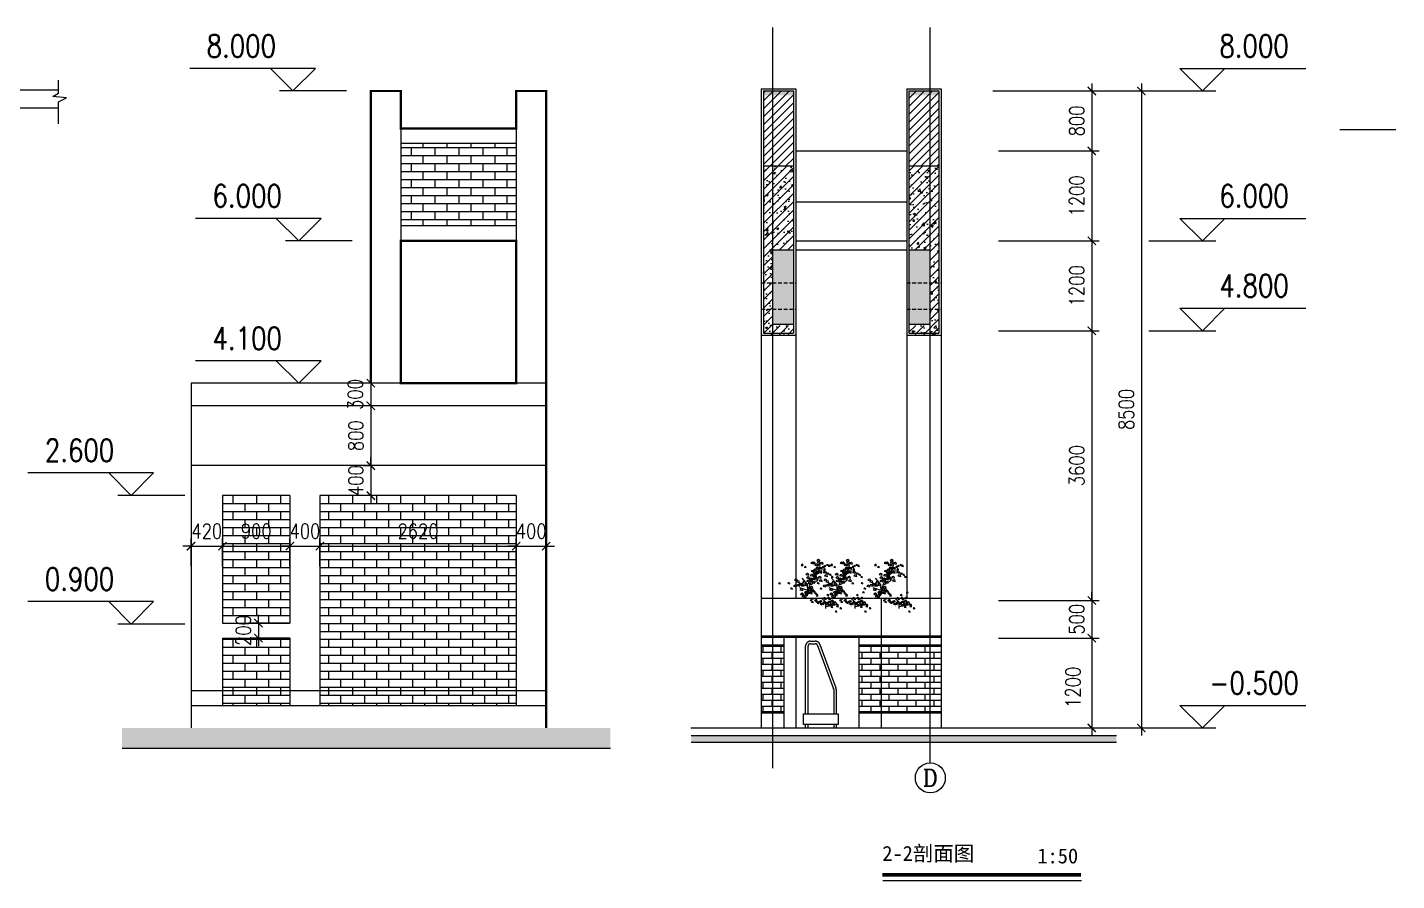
# Model space of a CAD drawing. Extents: x 156584 to 263272, y 27267 to 65241.
# Drawn here: x 245002 to 263272, y 30510 to 41896 of the extents above; entities that cross this region are included whole.
import ezdxf
from ezdxf.enums import TextEntityAlignment as Align

# ---------------------------------------------------------------- set-up
doc = ezdxf.new("R2010")
doc.units = 0
doc.header["$LTSCALE"] = 100
doc.header["$MEASUREMENT"] = 0
doc.header["$PDMODE"] = 34
doc.linetypes.add('1', pattern=[4, 2.5, -0.5, 0.5, -0.5])
doc.linetypes.add('DASHED', pattern=[0.75, 0.5, -0.25])
doc.layers.get('0').update_dxf_attribs({"color": 1, "linetype": 'CONTINUOUS'})
doc.layers.get('DEFPOINTS').update_dxf_attribs({"linetype": 'CONTINUOUS'})
for name, color, linetype in [('A', 43, 'CONTINUOUS'), ('AXIS', 3, 'CONTINUOUS'), ('AXIS_TEXT', 7, 'CONTINUOUS'), ('DOTE', 252, 'CONTINUOUS'), ('DRAW', 62, 'CONTINUOUS'), ('FENSHUA', 253, 'CONTINUOUS'), ('PUB_DIM', 9, 'CONTINUOUS'), ('PUB_HATCH', 8, 'CONTINUOUS'), ('S_WALL', 143, 'CONTINUOUS'), ('SITE', 8, 'CONTINUOUS'), ('WALL', 255, 'CONTINUOUS')]:
    doc.layers.add(name, color=color, linetype=linetype)
doc.styles.add('COMPLEX', font='COMPLEX')
doc.styles.add('DIM_FONT', font='SIMPLEX', dxfattribs={"width": 0.8})
doc.styles.add('HEI', font='simhei.ttf', dxfattribs={"width": 0.8})
doc.dimstyles.new('3', dxfattribs={"dimscale": 0, "dimtxt": 125, "dimasz": 110, "dimexe": 100, "dimexo": 0, "dimgap": 100, "dimtad": 1, "dimdec": 0, "dimlfac": -1, "dimtxsty": 'DIM_FONT', "dimblk": '_DIMX', "dimblk1": 'ARCHTICK', "dimblk2": 'ARCHTICK', "dimsah": 1, "dimcen": 0.09, "dimdle": 100, "dimclrd": 256, "dimclre": 256, "dimclrt": 256, "dimazin": 3, "dimtfac": 5, "dimtdec": 0, "dimtix": 1, "dimtmove": 0, "dimatfit": 3, "dimtolj": 1, "dimtzin": 0})
pattern_1 = [(0, (214945.41, -156374.03), (0, 106.68), []), (90, (214945.4, -156374.03), (-160, 106.68), [106.68, -106.68])]

# ---------------------------------------------------------------- blocks, each defined once
blk = doc.blocks.new('_ARCHTICK')
at = {"color": 0, "linetype": 'BYBLOCK', "const_width": 0.15}
blk.add_lwpolyline([(-0.5, -0.5), (0.5, 0.5)], dxfattribs=at)
blk = doc.blocks.new('*D152')
at = {"linetype": 'BYBLOCK'}
for p, q in [((93803, 91055), (93803, 90055)), ((92557, 90955), (93903, 90955)), ((92557, 90155), (93903, 90155))]:
    blk.add_line(p, q, dxfattribs=at)
at = {"layer": 'DEFPOINTS', "color": 0, "linetype": 'BYBLOCK'}
for p in [(92557, 90955), (92557, 90155), (93803, 90155)]:
    blk.add_point(p, dxfattribs=at)
at = {"linetype": 'BYBLOCK', "xscale": 110, "yscale": 110, "zscale": 110}
for p, rotation in [((93803, 90955), 90), ((93803, 90155), 270)]:
    blk.add_blockref('_ARCHTICK', p, dxfattribs=dict(at, rotation=rotation))
at = {"linetype": 'BYBLOCK', "insert": (93603, 90555), "char_height": 200, "attachment_point": 5, "rotation": 90, "style": 'DIM_FONT'}
blk.add_mtext('\\A1;800', dxfattribs=at)
blk = doc.blocks.new('_DIMX')
blk.add_line((-150, 0), (150, 0))
at = {"const_width": 50}
blk.add_lwpolyline([(-70, -70), (70, 70)], dxfattribs=at)
blk = doc.blocks.new('*D153')
at = {"linetype": 'BYBLOCK'}
for p, q in [((92557, 90155), (93903, 90155)), ((93803, 90255), (93803, 88855)), ((92557, 88955), (93903, 88955))]:
    blk.add_line(p, q, dxfattribs=at)
at = {"layer": 'DEFPOINTS', "color": 0, "linetype": 'BYBLOCK'}
for p in [(92557, 90155), (92557, 88955), (93803, 88955)]:
    blk.add_point(p, dxfattribs=at)
at = {"linetype": 'BYBLOCK', "xscale": 110, "yscale": 110, "zscale": 110}
for p, rotation in [((93803, 90155), 90), ((93803, 88955), 270)]:
    blk.add_blockref('_ARCHTICK', p, dxfattribs=dict(at, rotation=rotation))
at = {"linetype": 'BYBLOCK', "insert": (93603, 89555), "char_height": 200, "attachment_point": 5, "rotation": 90, "style": 'DIM_FONT'}
blk.add_mtext('\\A1;1200', dxfattribs=at)
blk = doc.blocks.new('*D154')
at = {"linetype": 'BYBLOCK'}
for p, q in [((92557, 87755), (93903, 87755)), ((93803, 87855), (93803, 84055)), ((92557, 84155), (93903, 84155))]:
    blk.add_line(p, q, dxfattribs=at)
at = {"layer": 'DEFPOINTS', "color": 0, "linetype": 'BYBLOCK'}
for p in [(92557, 87755), (92557, 84155), (93803, 84155)]:
    blk.add_point(p, dxfattribs=at)
at = {"linetype": 'BYBLOCK', "xscale": 110, "yscale": 110, "zscale": 110}
for p, rotation in [((93803, 87755), 90), ((93803, 84155), 270)]:
    blk.add_blockref('_ARCHTICK', p, dxfattribs=dict(at, rotation=rotation))
at = {"linetype": 'BYBLOCK', "insert": (93603, 85955), "char_height": 200, "attachment_point": 5, "rotation": 90, "style": 'DIM_FONT'}
blk.add_mtext('\\A1;3600', dxfattribs=at)
blk = doc.blocks.new('*D155')
at = {"linetype": 'BYBLOCK'}
for p, q in [((93803, 84155), (93803, 84265)), ((92557, 84155), (93903, 84155)), ((93803, 84155), (93803, 83655)), ((92557, 83655), (93903, 83655)), ((93803, 83655), (93803, 83545))]:
    blk.add_line(p, q, dxfattribs=at)
at = {"layer": 'DEFPOINTS', "color": 0, "linetype": 'BYBLOCK'}
for p in [(92557, 84155), (92557, 83655), (93803, 83655)]:
    blk.add_point(p, dxfattribs=at)
at = {"linetype": 'BYBLOCK', "xscale": 110, "yscale": 110, "zscale": 110}
for p, rotation in [((93803, 84155), 270), ((93803, 83655), 90)]:
    blk.add_blockref('_ARCHTICK', p, dxfattribs=dict(at, rotation=rotation))
at = {"linetype": 'BYBLOCK', "insert": (93603, 83905), "char_height": 200, "attachment_point": 5, "rotation": 90, "style": 'DIM_FONT'}
blk.add_mtext('\\A1;500', dxfattribs=at)
blk = doc.blocks.new('*D156')
at = {"linetype": 'BYBLOCK'}
for p, q in [((93803, 83755), (93803, 82355)), ((92557, 83655), (93903, 83655)), ((92557, 82455), (93903, 82455))]:
    blk.add_line(p, q, dxfattribs=at)
at = {"layer": 'DEFPOINTS', "color": 0, "linetype": 'BYBLOCK'}
for p in [(92557, 83655), (92557, 82455), (93803, 82455)]:
    blk.add_point(p, dxfattribs=at)
at = {"linetype": 'BYBLOCK', "xscale": 110, "yscale": 110, "zscale": 110}
for p, rotation in [((93803, 83655), 90), ((93803, 82455), 270)]:
    blk.add_blockref('_ARCHTICK', p, dxfattribs=dict(at, rotation=rotation))
at = {"linetype": 'BYBLOCK', "insert": (93553, 82997), "char_height": 200, "attachment_point": 5, "rotation": 90, "style": 'DIM_FONT'}
blk.add_mtext('\\A1;1200', dxfattribs=at)
blk = doc.blocks.new('*D157')
at = {"linetype": 'BYBLOCK'}
for p, q in [((94803, 91055), (94803, 82355)), ((92822, 90955), (94903, 90955)), ((92822, 82455), (94903, 82455))]:
    blk.add_line(p, q, dxfattribs=at)
at = {"layer": 'DEFPOINTS', "color": 0, "linetype": 'BYBLOCK'}
for p in [(92822, 90955), (92822, 82455), (94803, 82455)]:
    blk.add_point(p, dxfattribs=at)
at = {"linetype": 'BYBLOCK', "xscale": 110, "yscale": 110, "zscale": 110}
for p, rotation in [((94803, 90955), 90), ((94803, 82455), 270)]:
    blk.add_blockref('_ARCHTICK', p, dxfattribs=dict(at, rotation=rotation))
at = {"linetype": 'BYBLOCK', "insert": (94603, 86705), "char_height": 200, "attachment_point": 5, "rotation": 90, "style": 'DIM_FONT'}
blk.add_mtext('\\A1;8500', dxfattribs=at)
blk = doc.blocks.new('M_G79')
at = {"color": 3, "linetype": 'CONTINUOUS'}
for p, q in [((-2470, 2935), (-2280, 2980)), ((-2463, 3000), (-2272, 3045)), ((-2075, 2913), (-1885, 2958)), ((-1641, 3610), (-1324, 3685)), ((-1503, 3661), (-1186, 3736)), ((-1186, 4132), (-869, 4207)), ((-1157, 3600), (-840, 3675)), ((-1129, 2896), (-939, 2941)), ((-1072, 3965), (-755, 4040)), ((-1042, 2886), (-852, 2931)), ((-1041, 3058), (-724, 3133)), ((-946, 3709), (-629, 3784)), ((-922, 3332), (-605, 3407)), ((-922, 3332), (-605, 3407)), ((-835, 3322), (-518, 3397)), ((-716, 3992), (-399, 4067)), ((-712, 3440), (-395, 3515)), ((-711, 2894), (-520, 2939)), ((-702, 2932), (-385, 3007)), ((-634, 3145), (-317, 3220)), ((-574, 3491), (-257, 3566)), ((-421, 3077), (-104, 3152)), ((-326, 3777), (-136, 3822)), ((-222, 3919), (-31, 3964)), ((-125, 3600), (65, 3645)), ((-93, 3486), (97, 3531)), ((-43, 4142), (148, 4187)), ((-28, 3281), (162, 3326)), ((156, 4142), (346, 4187)), ((178, 4140), (368, 4185)), ((178, 3346), (368, 3391)), ((257, 3024), (574, 3099)), ((441, 3339), (632, 3384)), ((705, 3331), (895, 3376)), ((979, 3213), (1169, 3258)), ((-1590, 2282), (-1273, 2357)), ((-1379, 1994), (-1062, 2069)), ((-1245, 2843), (-1055, 2888)), ((-1195, 1665), (-878, 1740)), ((-1116, 2383), (-799, 2458)), ((-1050, 1979), (-733, 2054)), ((-1007, 2768), (-690, 2843)), ((-997, 1863), (-680, 1938)), ((-845, 2640), (-528, 2715)), ((-800, 2683), (-610, 2728)), ((-778, 2681), (-588, 2726)), ((-777, 2456), (-460, 2531)), ((-748, 2122), (-431, 2197)), ((-742, 2809), (-552, 2854)), ((-697, 2381), (-380, 2456)), ((-629, 1800), (-312, 1875)), ((-486, 2291), (-169, 2366)), ((-259, 2552), (58, 2627)), ((-24, 2284), (293, 2359)), ((1860, 1814), (2050, 1859)), ((-3794, 150), (-3603, 195)), ((-2906, 603), (-2715, 648)), ((-2413, 1227), (-2096, 1302)), ((-2397, 215), (-2207, 260)), ((-2219, 588), (-1902, 663)), ((-2156, 1154), (-1839, 1229)), ((-1953, 801), (-1636, 876)), ((-1822, 985), (-1505, 1060)), ((-1682, 1057), (-1365, 1132)), ((-1537, 1372), (-1220, 1447)), ((-1513, 994), (-1195, 1069)), ((-1433, 523), (-1116, 598)), ((-1227, 1183), (-910, 1258)), ((-1191, 121), (-874, 196)), ((-1188, 143), (-871, 218)), ((-941, -17), (-624, 58)), ((-886, 484), (-569, 559)), ((-760, 1021), (-443, 1096)), ((-760, 426), (-443, 501)), ((-755, 271), (-438, 346)), ((-750, 513), (-433, 588)), ((-661, 922), (-344, 997)), ((-607, 1202), (-290, 1277)), ((-573, 714), (-256, 789)), ((-407, 629), (-89, 704)), ((-385, 1023), (-68, 1098)), ((-218, 939), (99, 1014)), ((-86, 973), (104, 1018)), ((-43, 968), (148, 1013)), ((23, -31), (213, 14)), ((71, 206), (261, 251)), ((124, 883), (315, 928)), ((187, 854), (378, 899)), ((379, 789), (569, 834)), ((391, 699), (581, 744)), ((442, 164), (632, 209)), ((517, 244), (707, 289)), ((633, 99), (823, 144)), ((788, 104), (978, 149)), ((826, 56), (1017, 101)), ((935, 242), (1125, 287)), ((1037, 363), (1227, 408)), ((1163, 106), (1353, 151)), ((1199, 830), (1389, 875)), ((1347, 769), (1537, 814)), ((1349, 196), (1539, 241)), ((1366, 348), (1556, 393)), ((1376, 435), (1566, 480)), ((1402, 1270), (1592, 1315)), ((1574, 1031), (1764, 1076)), ((1649, 317), (1839, 362)), ((1661, 1021), (1851, 1066)), ((1734, 484), (1924, 529)), ((1785, 941), (1975, 986)), ((1819, 651), (2009, 696)), ((1898, 377), (2089, 422)), ((1959, 723), (2149, 768)), ((1990, 1205), (2181, 1250)), ((1993, 1227), (2183, 1272)), ((2070, 931), (2260, 976)), ((2114, 530), (2304, 575)), ((2179, 919), (2369, 964)), ((2218, 871), (2408, 916)), ((2252, 581), (2442, 626)), ((2276, 798), (2466, 843)), ((2334, 329), (2524, 374)), ((2353, 702), (2544, 747)), ((2353, 305), (2544, 350)), ((2433, 627), (2623, 672)), ((2443, 912), (2633, 957)), ((2649, 779), (2839, 824)), ((2801, 762), (2991, 807)), ((2852, 624), (3042, 669)), ((2944, 63), (3134, 108)), ((3246, 602), (3437, 647)), ((233, -121), (424, -76))]:
    blk.add_line(p, q, dxfattribs=at)
for points in [[(-474, 19), (-535, 70), (-743, 1769), (-503, 2932), (-208, 3406)], [(-615, 740), (-958, 1418), (-1781, 1752)], [(-656, 1561), (-179, 2279)], [(-1607, 740), (-823, 852)], [(1614, 559), (1079, 706)], [(1612, 537), (1876, -65)], [(1854, 135), (2456, 597)]]:
    blk.add_lwpolyline(points, dxfattribs=at)
at = {"color": 3, "linetype": 'CONTINUOUS', "const_width": 22.5}
blk.add_lwpolyline([(1251, 70), (1527, -27)], dxfattribs=at)
at = {"color": 3, "linetype": 'CONTINUOUS'}
for centre, radius in [((-2369, 2950), 94.1), ((-2362, 3015), 94.1), ((-1975, 2928), 94.1), ((-1473, 3635), 157), ((-1335, 3686), 157), ((-1144, 2858), 94.1), ((-1018, 4158), 157), ((-989, 3625), 157), ((-1028, 2911), 94.1), ((-904, 3991), 157), ((-941, 2902), 94.1), ((-872, 3083), 157), ((-839, 2793), 157), ((-778, 3734), 157), ((-754, 3357), 157), ((-754, 3357), 157), ((-667, 3347), 157), ((-548, 4017), 157), ((-610, 2909), 94.1), ((-543, 3466), 157), ((-534, 2958), 157), ((-466, 3171), 157), ((-405, 3517), 157), ((-253, 3103), 157), ((-225, 3792), 94.1), ((-121, 3935), 94.1), ((-24, 3615), 94.1), ((7, 3502), 94.1), ((58, 4157), 94.1), ((73, 3296), 94.1), ((257, 4157), 94.1), ((279, 4155), 94.1), ((279, 3361), 94.1), ((425, 3050), 157), ((542, 3354), 94.1), ((806, 3347), 94.1), ((1080, 3228), 94.1), ((-1422, 2307), 157), ((-1369, 1397), 157), ((-1211, 2019), 157), ((-1027, 1690), 157), ((-947, 2408), 157), ((-882, 2004), 157), ((-829, 1888), 157), ((-676, 2665), 157), ((-699, 2698), 94.1), ((-677, 2696), 94.1), ((-609, 2481), 157), ((-580, 2147), 157), ((-641, 2824), 94.1), ((-529, 2406), 157), ((-461, 1825), 157), ((-318, 2317), 157), ((-91, 2578), 157), ((144, 2309), 157), ((1961, 1830), 94.1), ((-3693, 165), 94.1), ((-2805, 618), 94.1), ((-2245, 1252), 157), ((-2296, 231), 94.1), ((-2051, 613), 157), ((-1988, 1179), 157), ((-1785, 826), 157), ((-1654, 1010), 157), ((-1514, 1083), 157), ((-1344, 1020), 157), ((-1264, 548), 157), ((-1059, 1208), 157), ((-1022, 146), 157), ((-1020, 168), 157), ((-773, 8), 157), ((-717, 509), 157), ((-592, 1046), 157), ((-592, 451), 157), ((-587, 296), 157), ((-582, 538), 157), ((-492, 947), 157), ((-439, 1228), 157), ((-405, 739), 157), ((-238, 654), 157), ((-217, 1049), 157), ((-50, 964), 157), ((15, 988), 94.1), ((58, 983), 94.1), ((124, -16), 94.1), ((172, 221), 94.1), ((225, 898), 94.1), ((288, 869), 94.1), ((479, 804), 94.1), ((492, 714), 94.1), ((542, 180), 94.1), ((617, 260), 94.1), ((734, 114), 94.1), ((889, 119), 94.1), ((927, 71), 94.1), ((1036, 257), 94.1), ((1138, 378), 94.1), ((1264, 122), 94.1), ((1300, 845), 94.1), ((1448, 785), 94.1), ((1450, 211), 94.1), ((1467, 364), 94.1), ((1477, 451), 94.1), ((1503, 1285), 94.1), ((1675, 1046), 94.1), ((1750, 332), 94.1), ((1762, 1036), 94.1), ((1835, 499), 94.1), ((1886, 956), 94.1), ((1919, 666), 94.1), ((1999, 393), 94.1), ((2060, 739), 94.1), ((2091, 1220), 94.1), ((2094, 1242), 94.1), ((2171, 947), 94.1), ((2215, 545), 94.1), ((2280, 935), 94.1), ((2319, 886), 94.1), ((2353, 596), 94.1), ((2377, 814), 94.1), ((2435, 344), 94.1), ((2454, 717), 94.1), ((2454, 320), 94.1), ((2534, 642), 94.1), ((2544, 927), 94.1), ((2750, 794), 94.1), ((2902, 777), 94.1), ((2953, 639), 94.1), ((3045, 78), 94.1), ((3347, 618), 94.1), ((334, -106), 94.1)]:
    blk.add_arc(centre, radius, 18.44222, 198.41455, dxfattribs=at)
at = {"width": 0.8, "flags": 9}
for tag in ['XSIZE', 'YSIZE']:
    blk.add_attdef(tag, (0, 0), '', height=0.5, dxfattribs=at)
blk = doc.blocks.new('_AXISO')
blk.add_circle((0, 0), 0.5)
at = {"layer": 'AXIS_TEXT', "style": 'COMPLEX', "width": 1.041667}
blk.add_attdef('A', text='', height=0.56, dxfattribs=at).set_placement((-0.25, -0.28), (0.25, -0.28), align=Align.FIT)
blk = doc.blocks.new('*D158')
at = {"linetype": 'BYBLOCK'}
for p, q in [((93803, 89055), (93803, 87655)), ((92557, 88955), (93903, 88955)), ((92557, 87755), (93903, 87755))]:
    blk.add_line(p, q, dxfattribs=at)
at = {"layer": 'DEFPOINTS', "color": 0, "linetype": 'BYBLOCK'}
for p in [(92557, 88955), (92557, 87755), (93803, 87755)]:
    blk.add_point(p, dxfattribs=at)
at = {"linetype": 'BYBLOCK', "xscale": 110, "yscale": 110, "zscale": 110}
for p, rotation in [((93803, 88955), 90), ((93803, 87755), 270)]:
    blk.add_blockref('_ARCHTICK', p, dxfattribs=dict(at, rotation=rotation))
at = {"linetype": 'BYBLOCK', "insert": (93603, 88355), "char_height": 200, "attachment_point": 5, "rotation": 90, "style": 'DIM_FONT'}
blk.add_mtext('\\A1;1200', dxfattribs=at)
blk = doc.blocks.new('*D162')
at = {"linetype": 'BYBLOCK'}
for p, q in [((33560, 192288), (33450, 192288)), ((33560, 192021), (33560, 192388)), ((33560, 192288), (33960, 192288)), ((33960, 192021), (33960, 192388)), ((33960, 192288), (34070, 192288))]:
    blk.add_line(p, q, dxfattribs=at)
at = {"layer": 'DEFPOINTS', "color": 0, "linetype": 'BYBLOCK'}
for p in [(33960, 192288), (33560, 192021), (33960, 192021)]:
    blk.add_point(p, dxfattribs=at)
at = {"linetype": 'BYBLOCK', "xscale": 110, "yscale": 110, "zscale": 110}
blk.add_blockref('_ARCHTICK', (33560, 192288), dxfattribs=at)
at = {"linetype": 'BYBLOCK', "xscale": 110, "yscale": 110, "zscale": 110, "rotation": 180}
blk.add_blockref('_ARCHTICK', (33960, 192288), dxfattribs=at)
at = {"linetype": 'BYBLOCK', "insert": (33760, 192488), "char_height": 200, "attachment_point": 5, "style": 'DIM_FONT'}
blk.add_mtext('\\A1;400', dxfattribs=at)
blk = doc.blocks.new('*D163')
at = {"linetype": 'BYBLOCK'}
for p, q in [((33860, 192288), (36679, 192288)), ((33960, 192021), (33960, 192388)), ((36579, 192021), (36579, 192388))]:
    blk.add_line(p, q, dxfattribs=at)
at = {"layer": 'DEFPOINTS', "color": 0, "linetype": 'BYBLOCK'}
for p in [(36579, 192288), (33960, 192021), (36579, 192021)]:
    blk.add_point(p, dxfattribs=at)
at = {"linetype": 'BYBLOCK', "xscale": 110, "yscale": 110, "zscale": 110, "rotation": 180}
blk.add_blockref('_ARCHTICK', (33960, 192288), dxfattribs=at)
at = {"linetype": 'BYBLOCK', "xscale": 110, "yscale": 110, "zscale": 110}
blk.add_blockref('_ARCHTICK', (36579, 192288), dxfattribs=at)
at = {"linetype": 'BYBLOCK', "insert": (35269, 192488), "char_height": 200, "attachment_point": 5, "style": 'DIM_FONT'}
blk.add_mtext('\\A1;2620', dxfattribs=at)
blk = doc.blocks.new('*D164')
at = {"linetype": 'BYBLOCK'}
for p, q in [((36579, 192288), (36469, 192288)), ((36579, 192021), (36579, 192388)), ((36579, 192288), (36979, 192288)), ((36979, 192021), (36979, 192388)), ((36979, 192288), (37089, 192288))]:
    blk.add_line(p, q, dxfattribs=at)
at = {"layer": 'DEFPOINTS', "color": 0, "linetype": 'BYBLOCK'}
for p in [(36979, 192288), (36579, 192021), (36979, 192021)]:
    blk.add_point(p, dxfattribs=at)
at = {"linetype": 'BYBLOCK', "xscale": 110, "yscale": 110, "zscale": 110}
blk.add_blockref('_ARCHTICK', (36579, 192288), dxfattribs=at)
at = {"linetype": 'BYBLOCK', "xscale": 110, "yscale": 110, "zscale": 110, "rotation": 180}
blk.add_blockref('_ARCHTICK', (36979, 192288), dxfattribs=at)
at = {"linetype": 'BYBLOCK', "insert": (36779, 192488), "char_height": 200, "attachment_point": 5, "style": 'DIM_FONT'}
blk.add_mtext('\\A1;400', dxfattribs=at)
blk = doc.blocks.new('*D165')
at = {"linetype": 'BYBLOCK'}
for p, q in [((32560, 192288), (33660, 192288)), ((32660, 192021), (32660, 192388)), ((33560, 192021), (33560, 192388))]:
    blk.add_line(p, q, dxfattribs=at)
at = {"layer": 'DEFPOINTS', "color": 0, "linetype": 'BYBLOCK'}
for p in [(33560, 192288), (32660, 192021), (33560, 192021)]:
    blk.add_point(p, dxfattribs=at)
at = {"linetype": 'BYBLOCK', "xscale": 110, "yscale": 110, "zscale": 110, "rotation": 180}
blk.add_blockref('_ARCHTICK', (32660, 192288), dxfattribs=at)
at = {"linetype": 'BYBLOCK', "xscale": 110, "yscale": 110, "zscale": 110}
blk.add_blockref('_ARCHTICK', (33560, 192288), dxfattribs=at)
at = {"linetype": 'BYBLOCK', "insert": (33110, 192488), "char_height": 200, "attachment_point": 5, "style": 'DIM_FONT'}
blk.add_mtext('\\A1;900', dxfattribs=at)
blk = doc.blocks.new('*D166')
at = {"linetype": 'BYBLOCK'}
for p, q in [((32240, 192288), (32130, 192288)), ((32240, 192021), (32240, 192388)), ((32240, 192288), (32660, 192288)), ((32660, 192021), (32660, 192388)), ((32660, 192288), (32770, 192288))]:
    blk.add_line(p, q, dxfattribs=at)
at = {"layer": 'DEFPOINTS', "color": 0, "linetype": 'BYBLOCK'}
for p in [(32660, 192288), (32240, 192021), (32660, 192021)]:
    blk.add_point(p, dxfattribs=at)
at = {"linetype": 'BYBLOCK', "xscale": 110, "yscale": 110, "zscale": 110}
blk.add_blockref('_ARCHTICK', (32240, 192288), dxfattribs=at)
at = {"linetype": 'BYBLOCK', "xscale": 110, "yscale": 110, "zscale": 110, "rotation": 180}
blk.add_blockref('_ARCHTICK', (32660, 192288), dxfattribs=at)
at = {"linetype": 'BYBLOCK', "insert": (32450, 192488), "char_height": 200, "attachment_point": 5, "style": 'DIM_FONT'}
blk.add_mtext('\\A1;420', dxfattribs=at)
blk = doc.blocks.new('*D167')
at = {"linetype": 'BYBLOCK'}
for p, q in [((33139, 190321), (33139, 190431)), ((33560, 190321), (33039, 190321)), ((33139, 190321), (33139, 190121)), ((33560, 190121), (33039, 190121)), ((33139, 190121), (33139, 190011))]:
    blk.add_line(p, q, dxfattribs=at)
at = {"layer": 'DEFPOINTS', "color": 0, "linetype": 'BYBLOCK'}
for p in [(33560, 190321), (33139, 190121), (33560, 190121)]:
    blk.add_point(p, dxfattribs=at)
at = {"linetype": 'BYBLOCK', "xscale": 110, "yscale": 110, "zscale": 110}
for p, rotation in [((33139, 190321), 270), ((33139, 190121), 90)]:
    blk.add_blockref('_ARCHTICK', p, dxfattribs=dict(at, rotation=rotation))
at = {"linetype": 'BYBLOCK', "insert": (32939, 190221), "char_height": 200, "attachment_point": 5, "rotation": 90, "style": 'DIM_FONT'}
blk.add_mtext('\\A1;200', dxfattribs=at)
blk = doc.blocks.new('*D168')
at = {"linetype": 'BYBLOCK'}
for p, q in [((34639, 193521), (34539, 193521)), ((34639, 193621), (34639, 193121)), ((34639, 193221), (34539, 193221))]:
    blk.add_line(p, q, dxfattribs=at)
at = {"layer": 'DEFPOINTS', "color": 0, "linetype": 'BYBLOCK'}
for p in [(34639, 193521), (34639, 193221), (34639, 193221)]:
    blk.add_point(p, dxfattribs=at)
at = {"linetype": 'BYBLOCK', "xscale": 110, "yscale": 110, "zscale": 110}
for p, rotation in [((34639, 193521), 90), ((34639, 193221), 270)]:
    blk.add_blockref('_ARCHTICK', p, dxfattribs=dict(at, rotation=rotation))
at = {"linetype": 'BYBLOCK', "insert": (34431, 193371), "char_height": 200, "attachment_point": 5, "rotation": 90, "style": 'DIM_FONT'}
blk.add_mtext('\\A1;300', dxfattribs=at)
blk = doc.blocks.new('*D169')
at = {"linetype": 'BYBLOCK'}
for p, q in [((34639, 193321), (34639, 192321)), ((34639, 193221), (34539, 193221)), ((34639, 192421), (34539, 192421))]:
    blk.add_line(p, q, dxfattribs=at)
at = {"layer": 'DEFPOINTS', "color": 0, "linetype": 'BYBLOCK'}
for p in [(34639, 193221), (34639, 192421), (34639, 192421)]:
    blk.add_point(p, dxfattribs=at)
at = {"linetype": 'BYBLOCK', "xscale": 110, "yscale": 110, "zscale": 110}
for p, rotation in [((34639, 193221), 90), ((34639, 192421), 270)]:
    blk.add_blockref('_ARCHTICK', p, dxfattribs=dict(at, rotation=rotation))
at = {"linetype": 'BYBLOCK', "insert": (34439, 192821), "char_height": 200, "attachment_point": 5, "rotation": 90, "style": 'DIM_FONT'}
blk.add_mtext('\\A1;800', dxfattribs=at)
blk = doc.blocks.new('*D170')
at = {"linetype": 'BYBLOCK'}
for p, q in [((34639, 192421), (34539, 192421)), ((34639, 192421), (34639, 192531)), ((34639, 192421), (34639, 192021)), ((34639, 192021), (34539, 192021)), ((34639, 192021), (34639, 191911))]:
    blk.add_line(p, q, dxfattribs=at)
at = {"layer": 'DEFPOINTS', "color": 0, "linetype": 'BYBLOCK'}
for p in [(34639, 192421), (34639, 192021), (34639, 192021)]:
    blk.add_point(p, dxfattribs=at)
at = {"linetype": 'BYBLOCK', "xscale": 110, "yscale": 110, "zscale": 110}
for p, rotation in [((34639, 192421), 270), ((34639, 192021), 90)]:
    blk.add_blockref('_ARCHTICK', p, dxfattribs=dict(at, rotation=rotation))
at = {"linetype": 'BYBLOCK', "insert": (34439, 192221), "char_height": 200, "attachment_point": 5, "rotation": 90, "style": 'DIM_FONT'}
blk.add_mtext('\\A1;400', dxfattribs=at)

msp = doc.modelspace()

# ---------------------------------------------------------------- hatches: boundary and pattern name
at = {"layer": 'PUB_HATCH'}
h = msp.add_hatch(dxfattribs=at)
h.set_pattern_fill('ANSI31,_O', color=256, scale=600)
h.set_pattern_definition([(45, (115019.304, -48933.79), (-53.03301, 53.03301), [])])
h.paths.add_polyline_path([(256764.8, 40047.4), (257044.8, 40047.4), (257044.8, 41047.4), (256764.8, 41047.4)])
h.paths.add_polyline_path([(257044.8, 40047.4), (257164.8, 40047.4), (257164.8, 41047.4), (257044.8, 41047.4)])
h.paths.add_polyline_path([(255224.8, 41047.4), (254944.8, 41047.4), (254944.8, 40047.4), (255224.8, 40047.4)])
h.paths.add_polyline_path([(254944.8, 41047.4), (254824.8, 41047.4), (254824.8, 40047.4), (254944.8, 40047.4)])
h = msp.add_hatch(dxfattribs=at)
h.set_pattern_fill('AN31C,_O', color=256, scale=400)
h.set_pattern_definition([(45, (115019.304, -48933.79), (-56.568542, 56.568542), []), (50, (115019.3, -48933.8), (286.90407, -25.10085), [30, -330]), (355, (115019.3, -48933.8), (-55.50053, 300.87685), [24, -264]), (100.4514, (115043.2, -48935.88), (231.40375, 275.7758), [25.4961, -280.45684]), (46.1842, (115019.3, -48853.8), (426.8964, -66.2076), [45, -495]), (96.6356, (115054.88, -48859.3), (373.8651, 389.6471), [38.2441, -420.6852]), (351.1842, (115019.3, -48853.8), (373.8648, 389.6474), [36, -396]), (21, (115059.3, -48873.8), (238.76282, -161.04756), [30, -330]), (326, (115059.3, -48873.8), (97.32613, 290.06), [24, -264]), (71.4514, (115079.2, -48887.2), (336.08905, 129.0122), [25.4961, -280.45684]), (37.5, (115019.3, -48933.79), (4.86394, 133.15754), [0, -260.8, 0, -268, 0, -265]), (7.5, (115019.3, -48933.79), (105.22781, 157.76468), [0, -152.8, 0, -254.8, 0, -101]), (327.5, (114930.1, -48933.79), (213.528974, -9.02195), [0, -100, 0, -312, 0, -414]), (317.5, (114890.1, -48933.79), (233.27447, 40.042), [0, -130, 0, -207.2, 0, -294])])
h.paths.add_polyline_path([(257044.8, 40047.4), (256764.8, 40047.4), (256764.8, 39047.4), (257044.8, 39047.4)])
h.paths.add_polyline_path([(257164.8, 40047.4), (257044.8, 40047.4), (257044.8, 39047.4), (257164.8, 39047.4)])
h.paths.add_polyline_path([(257044.8, 39047.4), (256764.8, 39047.4), (256764.8, 38927.4), (257044.8, 38927.4)])
h.paths.add_polyline_path([(257164.8, 39047.4), (257044.8, 39047.4), (257044.8, 38467.4), (257164.8, 38467.4)])
h.paths.add_polyline_path([(257164.8, 38467.4), (257044.8, 38467.4), (257044.8, 38117.4), (257164.8, 38117.4)])
h.paths.add_polyline_path([(257164.8, 38117.4), (257044.8, 38117.4), (257044.8, 37917.4), (257044.8, 37797.4), (257164.8, 37797.4)])
h.paths.add_polyline_path([(257044.8, 37917.4), (256764.8, 37917.4), (256764.8, 37797.4), (257044.8, 37797.4)])
h.paths.add_polyline_path([(255224.8, 37917.4), (254944.8, 37917.4), (254944.8, 37797.4), (255224.8, 37797.4)])
h.paths.add_polyline_path([(254944.8, 38117.4), (254824.8, 38117.4), (254824.8, 37797.4), (254944.8, 37797.4)])
h.paths.add_polyline_path([(254944.8, 38467.4), (254824.8, 38467.4), (254824.8, 38117.4), (254944.8, 38117.4)])
h.paths.add_polyline_path([(254944.8, 38927.4), (254944.8, 39047.4), (254824.8, 39047.4), (254824.8, 38467.4), (254944.8, 38467.4)])
h.paths.add_polyline_path([(255224.8, 39047.4), (254944.8, 39047.4), (254944.8, 38927.4), (255224.8, 38927.4)])
h.paths.add_polyline_path([(255224.8, 40047.4), (254944.8, 40047.4), (254944.8, 39047.4), (255224.8, 39047.4)])
h.paths.add_polyline_path([(254944.8, 40047.4), (254824.8, 40047.4), (254824.8, 39047.4), (254944.8, 39047.4)])
h = msp.add_hatch(dxfattribs=at)
h.set_pattern_fill('AN32C', color=256, scale=200, style=0)
h.set_pattern_definition([(0, (115078.3, -48974.79), (100, 200), [0, -200]), (0, (114961.3, -49001.79), (100, 200), [0, -200]), (0, (115026.3, -49003.79), (100, 200), [0, -200]), (0, (115097.3, -48944.79), (100, 200), [0, -200]), (0, (115014.3, -49013.79), (100, 200), [0, -200]), (0, (115117.3, -48818.79), (100, 200), [0, -200]), (0, (115056.3, -48834.79), (100, 200), [0, -200]), (0, (115088.3, -48859.79), (100, 200), [0, -200]), (0, (114925.3, -48863.79), (100, 200), [0, -200]), (0, (115023.3, -48872.79), (100, 200), [0, -200]), (0, (114985.3, -48923.79), (100, 200), [0, -200]), (0, (114987.3, -48998.79), (100, 200), [0, -200]), (0, (115062.3, -49006.79), (100, 200), [0, -200]), (0, (115117.3, -48918.79), (100, 200), [0, -200]), (0, (114930.3, -48949.79), (100, 200), [0, -200]), (0, (114947.3, -48915.79), (100, 200), [0, -200]), (0, (115025.3, -48929.79), (100, 200), [0, -200]), (0, (114997.3, -48958.79), (100, 200), [0, -200]), (0, (114981.3, -48892.79), (100, 200), [0, -200]), (0, (115006.3, -48817.79), (100, 200), [0, -200]), (0, (114938.3, -48991.79), (100, 200), [0, -200]), (0, (115048.3, -48858.79), (100, 200), [0, -200]), (0, (114955.3, -48855.79), (100, 200), [0, -200]), (0, (114939.3, -48829.79), (100, 200), [0, -200]), (130.601294, (115105.018, -48881.408), (-499.99999534, 600.00000364), [8.78052, -3679.0372]), (18.434949, (115090.733, -48877.6), (500, 199.999999), [9.03508, -1255.87598]), (90, (115090.73, -48886.17), (100, 200), [8.57143, -391.42856]), (161.56505, (115099.304, -48889.027), (-500.0000044, 199.999986), [9.03508, -1255.87598]), (53.130102, (115099.304, -48889.027), (100, 200), [9.5238, -990.47618]), (135, (115106.92, -48990.93), (-100.000013, 199.999987), [8.08122, -557.6042]), (45, (115095.495, -48990.93), (100, 200), [8.08122, -557.6042]), (135, (115101.21, -48996.646), (-100.000013, 199.999987), [8.08122, -557.6042]), (45, (115101.21, -48996.646), (100, 200), [8.08122, -557.6042]), (116.56505, (115010.73, -48856.65), (-1e-05, 400), [10.64794, -212.95884]), (180, (115005.97, -48847.12), (-100, 200), [11.42857, -188.57142]), (63.43495, (114989.78, -48856.65), (2e-07, 400), [10.64794, -212.95884]), (116.56505, (114994.54, -48866.17), (-1e-05, 400), [10.64794, -212.95884]), (0, (114994.54, -48866.17), (100, 200), [11.42857, -188.57142]), (63.43495, (115005.97, -48866.17), (2e-07, 400), [10.64794, -212.95884]), (107.102728, (115085.971, -48924.2655), (-299.99998922, 1000.00000384), [12.95378, -5427.6344]), (143.972626, (115082.161, -48911.885), (-1899.9999786, 1400.0000004), [12.95378, -2707.3402]), (180, (115071.69, -48904.27), (-100, 200), [12.38095, -187.61904]), (36.027373, (115048.828, -48911.885), (1899.9999887, 1399.9999869), [12.95378, -2707.3402]), (71.565051, (115045.02, -48923.313), (300.000002, 999.9999995), [12.04677, -1252.86428]), (107.102728, (115048.828, -48935.694), (-299.99998922, 1000.00000384), [12.95378, -5427.6344]), (143.972626, (115059.304, -48943.313), (-1899.9999786, 1400.0000004), [12.95378, -2707.3402]), (0, (115059.3, -48943.31), (100, 200), [12.38095, -187.61904]), (36.027373, (115071.685, -48943.313), (1899.9999887, 1399.9999869), [12.95378, -2707.3402]), (71.565051, (115082.16, -48935.694), (300.000002, 999.9999995), [12.04677, -1252.86428]), (150.255118, (115087.876, -48830.932), (-300.0000007, 199.9999975), [7.67834, -1604.7732]), (90, (115081.21, -48834.74), (100, 200), [7.61905, -392.38094]), (29.744881, (115081.21, -48834.742), (300, 199.999999), [7.67834, -1604.7732]), (116.56505, (115041.2, -48972.84), (-1e-05, 400), [10.64794, -212.95884]), (168.690067, (115036.447, -48963.313), (-900.0000016, 199.9999952), [9.71242, -2029.8952]), (41.185925, (115019.304, -48968.075), (2499.9999924, 2199.99998735), [10.12395, -4241.9342]), (90, (115019.3, -48977.6), (100, 200), [9.5238, -390.47618]), (138.814074, (115026.923, -48984.2655), (-2499.9999631, 2200.0000206), [10.12395, -4241.9342]), (16.699244, (115026.923, -48984.2655), (3299.99999433, 999.9999953), [9.94315, -4166.1794]), (60.945396, (115036.447, -48981.408), (100.0000004, 199.9999994), [9.80536, -4108.4466]), (109.983106, (114957.399, -48889.027), (-500.0000027, 1399.9999985), [11.14733, -4670.7326]), (155.556045, (114953.59, -48878.551), (-1300.00000617, 599.9999881), [11.50766, -4821.7106]), (24.4439547, (114932.6375, -48878.551), (1300.00000186, 599.99999767), [11.50766, -4821.7106]), (70.0168934, (114928.828, -48889.027), (500.0000023, 1399.9999987), [11.14733, -4670.7326]), (109.983106, (114932.6375, -48899.504), (-500.0000027, 1399.9999985), [11.14733, -4670.7326]), (160.016893, (114943.114, -48903.313), (-500.0000025, 199.9999917), [11.14733, -2329.7926]), (19.983107, (114943.114, -48903.313), (499.9999994, 200.0000005), [11.14733, -2329.7926]), (70.0168934, (114953.59, -48899.504), (500.0000023, 1399.9999987), [11.14733, -4670.7326]), (122.005383, (115031.685, -48907.123), (-100.0000138, 199.9999904), [8.98474, -1877.81148]), (18.434949, (115018.352, -48902.36), (500, 199.999999), [9.03508, -1255.87598]), (90, (115018.35, -48910.93), (100, 200), [8.57143, -391.42856]), (161.56505, (115026.923, -48913.79), (-500.0000044, 199.999986), [9.03508, -1255.87598]), (54.462322, (115026.923, -48913.789), (699.9999996, 999.9999993), [8.1927, -3432.7374]), (116.56505, (114973.59, -48955.7), (-1e-05, 400), [10.64794, -212.95884]), (180, (114968.83, -48946.17), (-100, 200), [10.4762, -189.5238]), (59.036243, (114952.638, -48955.694), (100.0000003, 199.999999), [11.10658, -2321.274]), (120.963756, (114958.352, -48965.218), (-100.0000137, 199.9999908), [11.10658, -2321.274]), (0, (114958.35, -48965.22), (100, 200), [10.4762, -189.5238]), (63.43495, (114968.83, -48965.22), (2e-07, 400), [10.64794, -212.95884])])
h.paths.add_polyline_path([(257044.8, 38927.4), (256764.8, 38927.4), (256764.8, 38487.4), (257044.8, 38487.4)])
h.paths.add_polyline_path([(256764.8, 38487.4), (256764.8, 38137.4), (257044.8, 38137.4), (257044.8, 38487.4)])
h.paths.add_polyline_path([(256764.8, 38137.4), (256764.8, 37937.4), (257044.8, 37937.4), (257044.8, 38137.4)])
h.paths.add_polyline_path([(255224.8, 37937.4), (255224.8, 38137.4), (254944.8, 38137.4), (254944.8, 37937.4)])
h.paths.add_polyline_path([(255224.8, 38487.4), (254944.8, 38487.4), (254944.8, 38137.4), (255224.8, 38137.4)])
h.paths.add_polyline_path([(255224.8, 38927.4), (254944.8, 38927.4), (254944.8, 38487.4), (255224.8, 38487.4)])
at = {"layer": 'SITE', "linetype": '1', "ltscale": 8000}
h = msp.add_hatch(dxfattribs=at)
h.set_pattern_fill('AR-BRSTD,_O', color=256, scale=40)
h.set_pattern_definition([(180, (523564.95, 30262.78), (0, 106.68), []), (90, (523564.95, 30262.78), (160, 106.68), [106.68, -106.68])])
h.paths.add_polyline_path([(251524.3, 39247.4), (251524.3, 40347.6), (249984.3, 40347.6), (249984.3, 39247.4)])
h = msp.add_hatch(dxfattribs=at)
h.set_pattern_fill('AR-BRSTD,_O', color=256, scale=40)
h.set_pattern_definition(pattern_1)
h.paths.add_polyline_path([(248505.3, 35647.4), (247605.3, 35647.4), (247605.3, 33947.4), (248505.3, 33947.4)])
h.paths.add_polyline_path([(247734.3, 33591.5), (247734.3, 34103), (248034.3, 34103), (248034.3, 33591.5)], flags=9)
h = msp.add_hatch(dxfattribs=at)
h.set_pattern_fill('AR-BRSTD,_O', color=256, scale=40)
h.set_pattern_definition(pattern_1)
h.paths.add_polyline_path([(248905.3, 35647.4), (248905.3, 32847.4), (251524.3, 32847.4), (251524.3, 35647.4)])
h = msp.add_hatch(dxfattribs=at)
h.set_pattern_fill('AR-BRSTD,_O', color=256, scale=40)
h.set_pattern_definition(pattern_1)
h.paths.add_polyline_path([(247605.3, 33747.1), (247605.3, 32847.4), (248505.3, 32847.4), (248505.3, 33747.1)])
at = {"layer": 'SITE', "linetype": '1', "ltscale": 4000}
h = msp.add_hatch(dxfattribs=at)
h.set_pattern_fill('AR-BRSTD,_O', color=256, scale=30)
h.set_pattern_definition([(0, (115019.304, -48933.79), (0, 80.01), []), (90, (115019.3, -48933.79), (-120, 80.01), [80.01, -80.01])])
h.paths.add_polyline_path([(257044.8, 33657.4), (256394.8, 33657.4), (256394.8, 32767.4), (257044.8, 32767.4)])
h.paths.add_polyline_path([(257194.8, 33657.4), (257044.8, 33657.4), (257044.8, 32767.4), (257194.8, 32767.4)])
h.paths.add_polyline_path([(256094.8, 32767.4), (256394.8, 32767.4), (256394.8, 33657.4), (256094.8, 33657.4)])
h.paths.add_polyline_path([(255094.8, 33657.4), (254944.8, 33657.4), (254944.8, 32767.4), (255094.8, 32767.4)])
h.paths.add_polyline_path([(254944.8, 33657.4), (254794.8, 33657.4), (254794.8, 32767.4), (254944.8, 32767.4)])

# ---------------------------------------------------------------- linework, layer by layer
at = {"layer": 'A', "const_width": 17.5}
msp.add_lwpolyline([(263263.4, 40530), (262513.4, 40530)], dxfattribs=at)
at = {"layer": 'DOTE'}
for p, q in [((254944.8, 41895.8), (254944.8, 32011.5)), ((257044.8, 41895.9), (257044.8, 32084.9))]:
    msp.add_line(p, q, dxfattribs=at)
at = {"layer": 'DRAW'}
msp.add_line((256415.8, 30510), (259065.6, 30510), dxfattribs=at)
at = {"layer": 'DRAW', "const_width": 50}
msp.add_lwpolyline([(259060.9, 30585.9), (256411.2, 30585.9)], dxfattribs=at)
at = {"layer": 'FENSHUA'}
for p, q in [((244244, 41064.4), (245420.2, 41064.4)), ((254794.8, 41077.4), (254794.8, 37787.4)), ((254794.8, 41077.4), (255254.8, 41077.4)), ((255254.8, 41077.4), (255254.8, 37787.4)), ((256734.8, 41077.4), (256734.8, 37787.4)), ((256734.8, 41077.4), (257194.8, 41077.4)), ((257194.8, 41077.4), (257194.8, 37787.4)), ((244244, 40824.4), (245420.2, 40824.4)), ((255254.8, 40247.4), (256734.8, 40247.4)), ((255254.8, 39567.4), (256734.8, 39567.4)), ((255254.8, 39047.4), (256734.8, 39047.4)), ((255254.8, 38927.4), (256734.8, 38927.4)), ((254794.8, 37787.4), (255254.8, 37787.4)), ((254794.8, 37787.4), (254794.8, 32547.4)), ((255254.8, 37787.4), (255254.8, 34277.4)), ((256734.8, 37787.4), (257194.8, 37787.4)), ((256734.8, 37787.4), (256734.8, 34277.4)), ((257194.8, 37787.4), (257194.8, 32547.4)), ((254794.8, 34277.4), (257194.8, 34277.4)), ((256394.8, 34277.4), (256394.8, 32547.4)), ((254794.8, 33777.4), (257194.8, 33777.4)), ((254794.8, 33757.4), (257194.8, 33757.4)), ((254794.8, 33657.4), (255094.8, 33657.4)), ((255094.8, 33757.4), (256094.8, 33757.4)), ((255094.8, 33757.4), (255094.8, 32547.4)), ((255254.8, 33757.4), (255254.8, 32547.4)), ((256094.8, 33757.4), (256094.8, 32547.4)), ((256094.8, 33657.4), (257194.8, 33657.4)), ((254794.8, 32767.4), (255094.8, 32767.4)), ((254794.8, 32747.4), (255094.8, 32747.4)), ((256094.8, 32767.4), (257194.8, 32767.4)), ((256094.8, 32747.4), (257194.8, 32747.4)), ((253856.4, 32547.4), (259532.8, 32547.4)), ((253859.2, 32447.4), (259532.8, 32447.4)), ((253859.2, 32358.5), (259532.8, 32358.5)), ((246265, 32275.3), (252781.9, 32275.3))]:
    msp.add_line(p, q, dxfattribs=at)
at = {"layer": 'FENSHUA', "linetype": 'DASHED'}
for p, q in [((254794.8, 38487.4), (255254.8, 38487.4)), ((256734.8, 38487.4), (257194.8, 38487.4)), ((254794.8, 38137.4), (255254.8, 38137.4)), ((256734.8, 38137.4), (257194.8, 38137.4))]:
    msp.add_line(p, q, dxfattribs=at)
at = {"layer": 'FENSHUA'}
msp.add_lwpolyline([(245418.8, 40608.4), (245418.8, 40902.1), (245522.8, 40957.2), (245339.2, 40975.5), (245418.8, 41018.4), (245418.8, 41189.7)], dxfattribs=at)
for points in [[(246265, 32547.4), (252781.9, 32547.4), (246265, 32275.3), (252781.9, 32275.3)], [(253859.2, 32447.4), (259532.8, 32447.4), (253859.2, 32358.5), (259532.8, 32358.5)]]:
    msp.add_solid(points, dxfattribs=at)
at = {"layer": 'PUB_DIM'}
for p, q in [((248544.9, 41347.4), (247167.7, 41347.4)), ((248844.9, 41347.4), (248244.9, 41347.4)), ((248244.9, 41347.4), (248544.9, 41047.4)), ((248544.9, 41047.4), (248844.9, 41347.4)), ((260381.4, 41347.4), (260981.4, 41347.4)), ((260681.4, 41047.4), (260381.4, 41347.4)), ((260981.4, 41347.4), (260681.4, 41047.4)), ((260681.4, 41347.4), (262058.6, 41347.4)), ((249259.2, 41047.4), (248366.8, 41047.4)), ((259967.1, 41047.4), (260859.5, 41047.4)), ((248623.1, 39347.4), (247245.9, 39347.4)), ((248923.1, 39347.4), (248323.1, 39347.4)), ((248323.1, 39347.4), (248623.1, 39047.4)), ((248623.1, 39047.4), (248923.1, 39347.4)), ((260381.4, 39347.4), (260981.4, 39347.4)), ((260681.4, 39047.4), (260381.4, 39347.4)), ((260981.4, 39347.4), (260681.4, 39047.4)), ((260681.4, 39347.4), (262058.6, 39347.4)), ((249337.4, 39047.4), (248445, 39047.4)), ((259967.1, 39047.4), (260859.5, 39047.4)), ((260381.4, 38147.4), (260981.4, 38147.4)), ((260681.4, 37847.4), (260381.4, 38147.4)), ((260981.4, 38147.4), (260681.4, 37847.4)), ((260681.4, 38147.4), (262058.6, 38147.4)), ((259967.1, 37847.4), (260859.5, 37847.4)), ((248623.1, 37447.4), (247245.9, 37447.4)), ((248923.1, 37447.4), (248323.1, 37447.4)), ((248323.1, 37447.4), (248623.1, 37147.4)), ((248623.1, 37147.4), (248923.1, 37447.4)), ((249337.4, 37147.4), (248445, 37147.4)), ((246386.7, 35951.3), (245009.6, 35951.3)), ((246686.7, 35951.3), (246086.7, 35951.3)), ((246086.7, 35951.3), (246386.7, 35651.3)), ((246386.7, 35651.3), (246686.7, 35951.3)), ((247101.1, 35651.3), (246208.6, 35651.3)), ((246386.7, 34233.5), (245009.6, 34233.5)), ((246686.7, 34233.5), (246086.7, 34233.5)), ((246086.7, 34233.5), (246386.7, 33933.5)), ((246386.7, 33933.5), (246686.7, 34233.5)), ((247101.1, 33933.5), (246208.6, 33933.5)), ((260381.4, 32847.4), (260981.4, 32847.4)), ((260681.4, 32547.4), (260381.4, 32847.4)), ((260981.4, 32847.4), (260681.4, 32547.4)), ((260681.4, 32847.4), (262058.6, 32847.4)), ((259967.1, 32547.4), (260859.5, 32547.4))]:
    msp.add_line(p, q, dxfattribs=at)
at = {"layer": 'PUB_HATCH'}
for points in [[(254824.8, 41047.4), (255224.8, 41047.4), (254824.8, 40987.4), (255224.8, 40987.4)], [(256764.8, 41047.4), (257164.8, 41047.4), (256764.8, 40987.4), (257164.8, 40987.4)]]:
    msp.add_solid(points, dxfattribs=at)
at = {"layer": 'S_WALL'}
for p, q in [((249584.3, 41047.4), (249584.4, 37147.4)), ((249584.3, 41047.4), (249984.3, 41047.4)), ((249984.3, 41047.4), (249984.3, 37147.4)), ((251924.3, 41047.4), (251524.3, 41047.4)), ((251524.3, 41047.4), (251524.3, 37147.4)), ((251924.3, 41047.4), (251924.3, 32547.4)), ((250328.9, 40547.4), (249984.3, 40547.4)), ((251524.3, 40547.4), (250557.3, 40547.4)), ((251524.3, 40347.6), (249984.3, 40347.6)), ((251524.3, 39247.4), (249984.3, 39247.4)), ((251524.3, 38647.4), (251524.3, 38207.3)), ((247185.3, 37147.4), (247185.3, 32547.4)), ((251924.3, 37147.4), (247185.3, 37147.4)), ((248505.3, 35647.4), (247605.3, 35647.4)), ((247605.3, 35647.4), (247605.3, 33947.4)), ((248505.3, 35647.4), (248505.3, 33947.4)), ((248905.3, 35647.4), (248905.3, 32847.4)), ((251524.3, 35647.4), (248905.3, 35647.4)), ((251524.3, 35647.4), (251524.3, 32847.5)), ((247605.3, 33947.4), (248505.3, 33947.4)), ((247605.3, 33747.1), (248505.3, 33747.1)), ((247605.3, 33747.1), (247605.3, 32847.4)), ((248505.3, 33747.1), (248505.3, 32847.4)), ((251524.3, 33647.4), (251524.3, 33647.4)), ((251524.3, 33047.4), (251524.3, 33047.4)), ((247605.3, 32847.4), (248505.3, 32847.4))]:
    msp.add_line(p, q, dxfattribs=at)
at = {"layer": 'SITE', "linetype": '1', "ltscale": 8000}
for p, q in [((251524.3, 40547.4), (249984.3, 40547.4)), ((251524.3, 39047.4), (249984.3, 39047.4)), ((251924.3, 36847.4), (247185.3, 36847.4)), ((251924.3, 36047.4), (247185.3, 36047.4)), ((247185.3, 33047.4), (251924.3, 33047.4)), ((247185.3, 32847.4), (251924.3, 32847.4))]:
    msp.add_line(p, q, dxfattribs=at)
at = {"layer": 'SITE', "linetype": '1', "ltscale": 4000}
for p, q in [((255385, 32736.7), (255385, 33638.3)), ((255418, 32736.7), (255418, 33638.3)), ((255451, 33704.3), (255515.7, 33704.3)), ((255451, 33671.3), (255515.7, 33671.3)), ((255546.7, 33649.6), (255759.1, 33071.1)), ((255577.7, 33661), (255790.1, 33082.5)), ((255761.1, 33059.7), (255761.1, 32736.7)), ((255794.1, 33059.7), (255794.1, 32736.7)), ((255385, 32547.4), (255385, 32595.2)), ((255418, 32547.4), (255418, 32595.2)), ((255761.1, 32595.2), (255761.1, 32547.4)), ((255794.1, 32595.2), (255794.1, 32547.4))]:
    msp.add_line(p, q, dxfattribs=at)
at = {"layer": 'SITE', "linetype": '1', "ltscale": 8000, "const_width": 30}
msp.add_lwpolyline([(251924.3, 32547.4), (251924.3, 41047.4), (251524.3, 41047.4), (251524.3, 40547.4), (249984.3, 40547.4), (249984.3, 41047.4), (249584.3, 41047.4), (249584.4, 37147.4)], dxfattribs=at)
msp.add_lwpolyline([(251524.3, 39047.4), (249984.3, 39047.4), (249984.3, 37147.4), (251524.3, 37147.4)], close=True, dxfattribs=at)
at = {"layer": 'SITE', "linetype": '1', "ltscale": 4000}
msp.add_lwpolyline([(255358.2, 32736.7), (255819.7, 32736.7), (255819.7, 32595.2), (255358.2, 32595.2)], close=True, dxfattribs=at)
for centre, radius, start, end in [((255451, 33638.3), 66, 90, 180), ((255451, 33638.3), 33, 90, 180), ((255515.7, 33638.3), 66, 20.16056, 90), ((255515.7, 33638.3), 33, 20.16056, 90), ((255728.1, 33059.7), 33, 0, 20.16056), ((255728.1, 33059.7), 66, 0, 20.16056)]:
    msp.add_arc(centre, radius, start, end, dxfattribs=at)
at = {"layer": 'WALL'}
for p, q in [((254824.8, 41047.4), (255224.8, 41047.4)), ((254824.8, 41047.4), (254824.8, 37817.4)), ((255224.8, 41047.4), (255224.8, 37817.4)), ((256764.8, 41047.4), (256764.8, 37817.4)), ((256764.8, 41047.4), (257164.8, 41047.4)), ((257164.8, 41047.4), (257164.8, 37817.4)), ((254824.8, 40047.4), (255224.8, 40047.4)), ((256764.8, 40047.4), (257164.8, 40047.4)), ((254944.8, 38927.4), (255224.8, 38927.4)), ((254944.8, 38927.4), (254944.8, 37937.4)), ((256764.8, 38927.4), (257044.8, 38927.4)), ((257044.8, 38927.4), (257044.8, 37937.4)), ((254944.8, 37937.4), (255224.8, 37937.4)), ((256764.8, 37937.4), (257044.8, 37937.4)), ((254824.8, 37817.4), (255224.8, 37817.4)), ((256764.8, 37817.4), (257164.8, 37817.4))]:
    msp.add_line(p, q, dxfattribs=at)

# ---------------------------------------------------------------- block references
at = {"layer": 'AXIS'}
ref = msp.add_blockref('_AXISO', (257050.4, 31880.9), dxfattribs=dict(at, xscale=400, yscale=400, zscale=400))
ref.add_attrib('A', 'D', dxfattribs={"layer": 'AXIS_TEXT', "height": 224, "style": 'COMPLEX', "width": 1.102941}).set_placement((256950.4, 31768.9), (257150.4, 31768.9), align=Align.FIT)
at = {"layer": 'PUB_HATCH', "xscale": 0.125, "yscale": 0.125, "zscale": 0.125, "rotation": 334.2447212641063}
for p in [(255444, 34251.8), (255836.2, 34251.8), (256422, 34251.8)]:
    msp.add_blockref('M_G79', p, dxfattribs=at)

# ---------------------------------------------------------------- texts
at = {"layer": 'A', "style": 'HEI'}
for s, p in [('2-2剖面图', (256409.3, 30773.2)), ('1:50', (258478.5, 30739.8))]:
    msp.add_text(s, height=200, dxfattribs=at).set_placement(p)
at = {"layer": 'PUB_DIM', "style": 'DIM_FONT', "width": 0.8}
for s, p in [('8.000', (247856.3, 41647.4)), ('8.000', (261370, 41647.4)), ('6.000', (247934.5, 39647.4)), ('6.000', (261370, 39647.4)), ('4.800', (261370, 38447.4)), ('4.100', (247934.5, 37747.4)), ('2.600', (245698.2, 36251.3)), ('0.900', (245698.2, 34533.5)), ('-0.500', (261370, 33147.4))]:
    msp.add_text(s, height=300, dxfattribs=at).set_placement(p, align=Align.MIDDLE)

# ---------------------------------------------------------------- dimensions: what is measured, and where the dimension line sits
at = {"layer": 'PUB_DIM'}
for p1, p2, distance, picture, middle, set_off in [((257886, 41047.4), (257886, 32547.4), 1981.1, '*D157', (259667.1, 36797.4), (165063.7, -49907.7)), ((257959.2, 41047.4), (257959.2, 40247.4), 1246, '*D152', (259005.2, 40647.4), (165401.8, -49907.7)), ((257959.2, 39047.4), (257959.2, 37847.4), 1246, '*D158', (259005.2, 38447.4), (165401.8, -49907.7)), ((247185.3, 34706.6), (247605.3, 34706.6), 266.1, '*D166', (247395.3, 35172.8), (214945.4, -157314.8)), ((247605.3, 34706.6), (248505.3, 34706.6), 266.1, '*D165', (248055.3, 35172.8), (214945.4, -157314.8)), ((248505.3, 34706.6), (248905.3, 34706.6), 266.1, '*D162', (248705.3, 35172.8), (214945.4, -157314.8)), ((248505.3, 33947.4), (248505.3, 33747.1), -421, '*D167', (247884.3, 33847.3), (214945.4, -156374))]:
    dim = msp.add_aligned_dim(p1=p1, p2=p2, distance=distance, dimstyle='3', override={"dimscale": 1, "dimtxt": 200}, dxfattribs=at)
    dim.commit()
    dim.dimension.update_dxf_attribs({"geometry": picture, "text_midpoint": middle, "insert": set_off})
for base, p1, p2, picture, middle, set_off in [((259205.2, 39047.4), (257959.2, 40247.4), (257959.2, 39047.4), '*D153', (259005.2, 39647.4), (165401.8, -49907.7)), ((259205.2, 34247.4), (257959.2, 37847.4), (257959.2, 34247.4), '*D154', (259005.2, 36047.4), (165401.8, -49907.7)), ((249584.4, 36047.4), (249584.4, 36847.4), (249584.4, 36047.4), '*D169', (249384.4, 36447.4), (214945.4, -156374)), ((249584.4, 35647.4), (249584.4, 36047.4), (249584.4, 35647.4), '*D170', (249384.4, 35847.4), (214945.4, -156374)), ((259205.2, 33747.4), (257959.2, 34247.4), (257959.2, 33747.4), '*D155', (259005.2, 33997.4), (165401.8, -49907.7))]:
    dim = msp.add_linear_dim(base=base, p1=p1, p2=p2, angle=90, dimstyle='3', override={"dimscale": 1, "dimtxt": 200}, dxfattribs=at)
    dim.commit()
    dim.dimension.update_dxf_attribs({"geometry": picture, "text_midpoint": middle, "insert": set_off})
for base, p1, p2, angle, picture, middle, dimtype, set_off in [((249584.4, 36847.4), (249584.4, 37147.4), (249584.4, 36847.4), 270, '*D168', (249376.3, 36997.4), 129, (214945.4, -156374)), ((259205.2, 32547.4), (257959.2, 33747.4), (257959.2, 32547.4), 90, '*D156', (258955.2, 33088.9), 128, (165401.8, -49907.7))]:
    dim = msp.add_linear_dim(base=base, p1=p1, p2=p2, angle=angle, dimstyle='3', override={"dimscale": 1, "dimtxt": 200}, dxfattribs=at)
    dim.commit()
    dim.dimension.update_dxf_attribs({"geometry": picture, "text_midpoint": middle, "dimtype": dimtype, "insert": set_off})
dim = msp.add_linear_dim(base=(251524.3, 34972.8), p1=(248905.3, 34706.6), p2=(251524.3, 34706.6), text='2620', dimstyle='3', override={"dimscale": 1, "dimtxt": 200}, dxfattribs=at)
dim.commit()
dim.dimension.update_dxf_attribs({"geometry": '*D163', "text_midpoint": (250214.8, 35172.8), "insert": (214945.4, -157314.8)})
dim = msp.add_linear_dim(base=(251924.3, 34972.8), p1=(251524.3, 34706.6), p2=(251924.3, 34706.6), dimstyle='3', override={"dimscale": 1, "dimtxt": 200}, dxfattribs=at)
dim.commit()
dim.dimension.update_dxf_attribs({"geometry": '*D164', "text_midpoint": (251724.3, 35172.8), "insert": (214945.4, -157314.8)})

doc.saveas('drawing.dxf')
